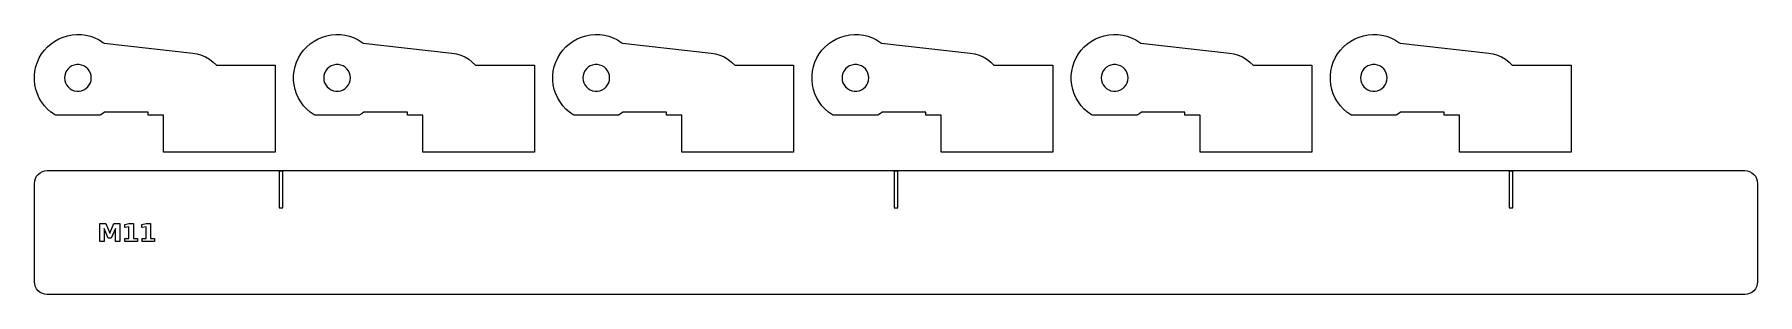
# Model space of a CAD drawing. Header units: millimetres. Extents: x 0 to 280, y 0 to 42.
import ezdxf

# ---------------------------------------------------------------- set-up
doc = ezdxf.new("R2010")
doc.units = ezdxf.units.MM
doc.layers.add('CUT', color=1, linetype='Continuous')
doc.layers.add('ENGRAVE', color=5, linetype='Continuous')

msp = doc.modelspace()

# ---------------------------------------------------------------- linework, layer by layer
at = {"layer": 'CUT'}
for points in [[(29.5708, 37.3), (39.1401, 37.3), (39.1401, 23.15), (20.9901, 23.15), (20.9901, 29.15), (18.4901, 29.15), (18.4901, 29.65), (11.4051, 29.65), (11.1318, 29.4354), (10.6756, 29.15), (3.4516, 29.15), (3.3123, 29.2272), (2.696, 29.6601), (2.6863, 29.6686), (2.1293, 30.156), (1.6184, 30.7094), (1.1693, 31.3139), (0.787, 31.9627), (0.4758, 32.6485), (0.2392, 33.3635), (0.0801, 34.0996), (0, 34.8484), (0, 35.6016), (0.0801, 36.3504), (0.2392, 37.0865), (0.4758, 37.8015), (0.787, 38.4873), (1.1693, 39.1361), (1.6184, 39.7406), (2.1293, 40.294), (2.696, 40.7899), (3.3123, 41.2228), (3.9711, 41.5877), (4.6649, 41.8806), (5.386, 42.098), (6.126, 42.2375), (6.8767, 42.2976), (7.6296, 42.2776), (8.376, 42.1776), (9.1076, 41.9989), (9.8161, 41.7434), (10.4933, 41.414), (11.1318, 41.0146), (11.3232, 40.8643), (25.7382, 39.2626), (26.4589, 39.1381), (27.1615, 38.927), (27.8335, 38.6327), (28.4651, 38.2596), (29.0472, 37.8131)], [(71.7108, 37.3), (81.2802, 37.3), (81.2802, 23.15), (63.1302, 23.15), (63.1302, 29.15), (60.6302, 29.15), (60.6302, 29.65), (53.5452, 29.65), (53.2718, 29.4354), (52.8157, 29.15), (45.5917, 29.15), (45.4524, 29.2272), (44.8361, 29.6601), (44.8264, 29.6686), (44.2693, 30.156), (43.7585, 30.7094), (43.3094, 31.3139), (42.927, 31.9627), (42.6159, 32.6485), (42.3793, 33.3635), (42.2201, 34.0996), (42.1401, 34.8484), (42.1401, 35.6016), (42.2201, 36.3504), (42.3793, 37.0865), (42.6159, 37.8015), (42.927, 38.4873), (43.3094, 39.1361), (43.7585, 39.7406), (44.2693, 40.294), (44.8361, 40.7899), (45.4524, 41.2228), (46.1112, 41.5877), (46.805, 41.8806), (47.526, 42.098), (48.2661, 42.2375), (49.0168, 42.2976), (49.7697, 42.2776), (50.5161, 42.1776), (51.2477, 41.9989), (51.9561, 41.7434), (52.6334, 41.414), (53.2718, 41.0146), (53.4633, 40.8643), (67.8783, 39.2626), (68.599, 39.1381), (69.3015, 38.927), (69.9735, 38.6327), (70.6052, 38.2596), (71.1873, 37.8131)], [(113.8509, 37.3), (123.4202, 37.3), (123.4202, 23.15), (105.2702, 23.15), (105.2702, 29.15), (102.7702, 29.15), (102.7702, 29.65), (95.6852, 29.65), (95.4119, 29.4354), (94.9558, 29.15), (87.7318, 29.15), (87.5925, 29.2272), (86.9762, 29.6601), (86.9665, 29.6686), (86.4094, 30.156), (85.8986, 30.7094), (85.4495, 31.3139), (85.0671, 31.9627), (84.7559, 32.6485), (84.5194, 33.3635), (84.3602, 34.0996), (84.2802, 34.8484), (84.2802, 35.6016), (84.3602, 36.3504), (84.5194, 37.0865), (84.7559, 37.8015), (85.0671, 38.4873), (85.4495, 39.1361), (85.8986, 39.7406), (86.4094, 40.294), (86.9762, 40.7899), (87.5925, 41.2228), (88.2512, 41.5877), (88.9451, 41.8806), (89.6661, 42.098), (90.4062, 42.2375), (91.1569, 42.2976), (91.9097, 42.2776), (92.6562, 42.1776), (93.3878, 41.9989), (94.0962, 41.7434), (94.7735, 41.414), (95.4119, 41.0146), (95.6034, 40.8643), (110.0184, 39.2626), (110.739, 39.1381), (111.4416, 38.927), (112.1136, 38.6327), (112.7453, 38.2596), (113.3273, 37.8131)], [(155.991, 37.3), (165.5603, 37.3), (165.5603, 23.15), (147.4103, 23.15), (147.4103, 29.15), (144.9103, 29.15), (144.9103, 29.65), (137.8253, 29.65), (137.552, 29.4354), (137.0958, 29.15), (129.8719, 29.15), (129.7325, 29.2272), (129.1163, 29.6601), (129.1066, 29.6686), (128.5495, 30.156), (128.0387, 30.7094), (127.5895, 31.3139), (127.2072, 31.9627), (126.896, 32.6485), (126.6595, 33.3635), (126.5003, 34.0996), (126.4202, 34.8484), (126.4202, 35.6016), (126.5003, 36.3504), (126.6595, 37.0865), (126.896, 37.8015), (127.2072, 38.4873), (127.5895, 39.1361), (128.0387, 39.7406), (128.5495, 40.294), (129.1163, 40.7899), (129.7325, 41.2228), (130.3913, 41.5877), (131.0852, 41.8806), (131.8062, 42.098), (132.5463, 42.2375), (133.297, 42.2976), (134.0498, 42.2776), (134.7963, 42.1776), (135.5278, 41.9989), (136.2363, 41.7434), (136.9136, 41.414), (137.552, 41.0146), (137.7435, 40.8643), (152.1584, 39.2626), (152.8791, 39.1381), (153.5817, 38.927), (154.2537, 38.6327), (154.8853, 38.2596), (155.4674, 37.8131)], [(198.1311, 37.3), (207.7004, 37.3), (207.7004, 23.15), (189.5504, 23.15), (189.5504, 29.15), (187.0504, 29.15), (187.0504, 29.65), (179.9654, 29.65), (179.6921, 29.4354), (179.2359, 29.15), (172.012, 29.15), (171.8726, 29.2272), (171.2563, 29.6601), (171.2466, 29.6686), (170.6896, 30.156), (170.1787, 30.7094), (169.7296, 31.3139), (169.3473, 31.9627), (169.0361, 32.6485), (168.7996, 33.3635), (168.6404, 34.0996), (168.5603, 34.8484), (168.5603, 35.6016), (168.6404, 36.3504), (168.7996, 37.0865), (169.0361, 37.8015), (169.3473, 38.4873), (169.7296, 39.1361), (170.1787, 39.7406), (170.6896, 40.294), (171.2563, 40.7899), (171.8726, 41.2228), (172.5314, 41.5877), (173.2252, 41.8806), (173.9463, 42.098), (174.6863, 42.2375), (175.4371, 42.2976), (176.1899, 42.2776), (176.9363, 42.1776), (177.6679, 41.9989), (178.3764, 41.7434), (179.0536, 41.414), (179.6921, 41.0146), (179.8835, 40.8643), (194.2985, 39.2626), (195.0192, 39.1381), (195.7218, 38.927), (196.3938, 38.6327), (197.0254, 38.2596), (197.6075, 37.8131)], [(240.2712, 37.3), (249.8405, 37.3), (249.8405, 23.15), (231.6905, 23.15), (231.6905, 29.15), (229.1905, 29.15), (229.1905, 29.65), (222.1055, 29.65), (221.8322, 29.4354), (221.376, 29.15), (214.152, 29.15), (214.0127, 29.2272), (213.3964, 29.6601), (213.3867, 29.6686), (212.8297, 30.156), (212.3188, 30.7094), (211.8697, 31.3139), (211.4874, 31.9627), (211.1762, 32.6485), (210.9396, 33.3635), (210.7804, 34.0996), (210.7004, 34.8484), (210.7004, 35.6016), (210.7804, 36.3504), (210.9396, 37.0865), (211.1762, 37.8015), (211.4874, 38.4873), (211.8697, 39.1361), (212.3188, 39.7406), (212.8297, 40.294), (213.3964, 40.7899), (214.0127, 41.2228), (214.6715, 41.5877), (215.3653, 41.8806), (216.0864, 42.098), (216.8264, 42.2375), (217.5771, 42.2976), (218.33, 42.2776), (219.0764, 42.1776), (219.808, 41.9989), (220.5164, 41.7434), (221.1937, 41.414), (221.8322, 41.0146), (222.0236, 40.8643), (236.4386, 39.2626), (237.1593, 39.1381), (237.8618, 38.927), (238.5339, 38.6327), (239.1655, 38.2596), (239.7476, 37.8131)], [(9.2027, 35.6246), (9.0929, 36.0106), (8.914, 36.3698), (8.6722, 36.6901), (8.3756, 36.9604), (8.0344, 37.1717), (7.6602, 37.3167), (7.2657, 37.3904), (6.8644, 37.3904), (6.4699, 37.3167), (6.0957, 37.1717), (5.7545, 36.9604), (5.458, 36.6901), (5.2161, 36.3698), (5.0373, 36.0106), (4.9274, 35.6246), (4.8904, 35.225), (4.9274, 34.8254), (5.0373, 34.4394), (5.2161, 34.0802), (5.458, 33.7599), (5.7545, 33.4896), (6.0957, 33.2783), (6.4699, 33.1333), (6.8644, 33.0596), (7.2657, 33.0596), (7.6602, 33.1333), (8.0344, 33.2783), (8.3756, 33.4896), (8.6722, 33.7599), (8.914, 34.0802), (9.0929, 34.4394), (9.2027, 34.8254), (9.2398, 35.225)], [(51.3428, 35.6246), (51.233, 36.0106), (51.0541, 36.3698), (50.8123, 36.6901), (50.5157, 36.9604), (50.1745, 37.1717), (49.8003, 37.3167), (49.4058, 37.3904), (49.0045, 37.3904), (48.61, 37.3167), (48.2358, 37.1717), (47.8946, 36.9604), (47.5981, 36.6901), (47.3562, 36.3698), (47.1773, 36.0106), (47.0675, 35.6246), (47.0305, 35.225), (47.0675, 34.8254), (47.1773, 34.4394), (47.3562, 34.0802), (47.5981, 33.7599), (47.8946, 33.4896), (48.2358, 33.2783), (48.61, 33.1333), (49.0045, 33.0596), (49.4058, 33.0596), (49.8003, 33.1333), (50.1745, 33.2783), (50.5157, 33.4896), (50.8123, 33.7599), (51.0541, 34.0802), (51.233, 34.4394), (51.3428, 34.8254), (51.3798, 35.225)], [(93.4829, 35.6246), (93.3731, 36.0106), (93.1942, 36.3698), (92.9523, 36.6901), (92.6558, 36.9604), (92.3146, 37.1717), (91.9404, 37.3167), (91.5459, 37.3904), (91.1446, 37.3904), (90.7501, 37.3167), (90.3759, 37.1717), (90.0347, 36.9604), (89.7381, 36.6901), (89.4963, 36.3698), (89.3174, 36.0106), (89.2076, 35.6246), (89.1706, 35.225), (89.2076, 34.8254), (89.3174, 34.4394), (89.4963, 34.0802), (89.7381, 33.7599), (90.0347, 33.4896), (90.3759, 33.2783), (90.7501, 33.1333), (91.1446, 33.0596), (91.5459, 33.0596), (91.9404, 33.1333), (92.3146, 33.2783), (92.6558, 33.4896), (92.9523, 33.7599), (93.1942, 34.0802), (93.3731, 34.4394), (93.4829, 34.8254), (93.5199, 35.225)], [(135.623, 35.6246), (135.5131, 36.0106), (135.3343, 36.3698), (135.0924, 36.6901), (134.7959, 36.9604), (134.4547, 37.1717), (134.0804, 37.3167), (133.686, 37.3904), (133.2847, 37.3904), (132.8902, 37.3167), (132.516, 37.1717), (132.1748, 36.9604), (131.8782, 36.6901), (131.6364, 36.3698), (131.4575, 36.0106), (131.3477, 35.6246), (131.3106, 35.225), (131.3477, 34.8254), (131.4575, 34.4394), (131.6364, 34.0802), (131.8782, 33.7599), (132.1748, 33.4896), (132.516, 33.2783), (132.8902, 33.1333), (133.2847, 33.0596), (133.686, 33.0596), (134.0804, 33.1333), (134.4547, 33.2783), (134.7959, 33.4896), (135.0924, 33.7599), (135.3343, 34.0802), (135.5131, 34.4394), (135.623, 34.8254), (135.66, 35.225)], [(177.763, 35.6246), (177.6532, 36.0106), (177.4743, 36.3698), (177.2325, 36.6901), (176.9359, 36.9604), (176.5947, 37.1717), (176.2205, 37.3167), (175.826, 37.3904), (175.4247, 37.3904), (175.0303, 37.3167), (174.6561, 37.1717), (174.3149, 36.9604), (174.0183, 36.6901), (173.7764, 36.3698), (173.5976, 36.0106), (173.4877, 35.6246), (173.4507, 35.225), (173.4877, 34.8254), (173.5976, 34.4394), (173.7764, 34.0802), (174.0183, 33.7599), (174.3149, 33.4896), (174.6561, 33.2783), (175.0303, 33.1333), (175.4247, 33.0596), (175.826, 33.0596), (176.2205, 33.1333), (176.5947, 33.2783), (176.9359, 33.4896), (177.2325, 33.7599), (177.4743, 34.0802), (177.6532, 34.4394), (177.763, 34.8254), (177.8001, 35.225)], [(219.9031, 35.6246), (219.7933, 36.0106), (219.6144, 36.3698), (219.3726, 36.6901), (219.076, 36.9604), (218.7348, 37.1717), (218.3606, 37.3167), (217.9661, 37.3904), (217.5648, 37.3904), (217.1703, 37.3167), (216.7961, 37.1717), (216.4549, 36.9604), (216.1584, 36.6901), (215.9165, 36.3698), (215.7376, 36.0106), (215.6278, 35.6246), (215.5908, 35.225), (215.6278, 34.8254), (215.7376, 34.4394), (215.9165, 34.0802), (216.1584, 33.7599), (216.4549, 33.4896), (216.7961, 33.2783), (217.1703, 33.1333), (217.5648, 33.0596), (217.9661, 33.0596), (218.3606, 33.1333), (218.7348, 33.2783), (219.076, 33.4896), (219.3726, 33.7599), (219.6144, 34.0802), (219.7933, 34.4394), (219.9031, 34.8254), (219.9402, 35.225)], [(280.15, 2.0713), (280.1105, 1.6701), (279.9924, 1.2808), (279.8006, 0.922), (279.5425, 0.6075), (279.228, 0.3494), (278.8692, 0.1576), (278.4799, 0.0395), (278.0787, 0), (2.0713, 0), (1.6701, 0.0395), (1.2808, 0.1576), (0.922, 0.3494), (0.6075, 0.6075), (0.3494, 0.922), (0.1576, 1.2808), (0.0395, 1.6701), (0, 2.0713), (0, 18.0787), (0.0395, 18.4799), (0.1576, 18.8692), (0.3494, 19.228), (0.6075, 19.5425), (0.922, 19.8006), (1.2808, 19.9924), (1.6701, 20.1105), (2.0713, 20.15), (278.0787, 20.15), (278.4799, 20.1105), (278.8692, 19.9924), (279.228, 19.8006), (279.5425, 19.5425), (279.8006, 19.228), (279.9924, 18.8692), (280.1105, 18.4799), (280.15, 18.0787)]]:
    msp.add_lwpolyline(points, close=True, dxfattribs=at)
at = {"layer": 'ENGRAVE'}
for points in [[(40.375, 14.075), (40.375, 20.075), (39.775, 20.075), (39.775, 14.075)], [(140.375, 14.075), (140.375, 20.075), (139.775, 20.075), (139.775, 14.075)], [(240.375, 14.075), (240.375, 20.075), (239.775, 20.075), (239.775, 14.075)], [(11.5797, 11.5331), (12.2434, 9.9725), (12.9116, 11.5331), (13.8666, 11.5331), (13.8666, 8.6169), (13.1559, 8.6169), (13.1559, 10.75), (12.4841, 9.1775), (12.0072, 9.1775), (11.3353, 10.75), (11.3353, 8.6169), (10.6228, 8.6169), (10.6228, 11.5331)], [(14.7047, 9.1362), (15.3691, 9.1362), (15.3691, 11.0212), (14.6872, 10.8806), (14.6872, 11.3925), (15.3647, 11.5331), (16.0797, 11.5331), (16.0797, 9.1362), (16.7441, 9.1362), (16.7441, 8.6169), (14.7047, 8.6169)], [(17.4878, 9.1362), (18.1522, 9.1362), (18.1522, 11.0212), (17.4703, 10.8806), (17.4703, 11.3925), (18.1478, 11.5331), (18.8628, 11.5331), (18.8628, 9.1362), (19.5272, 9.1362), (19.5272, 8.6169), (17.4878, 8.6169)]]:
    msp.add_lwpolyline(points, close=True, dxfattribs=at)

doc.saveas('drawing.dxf')
